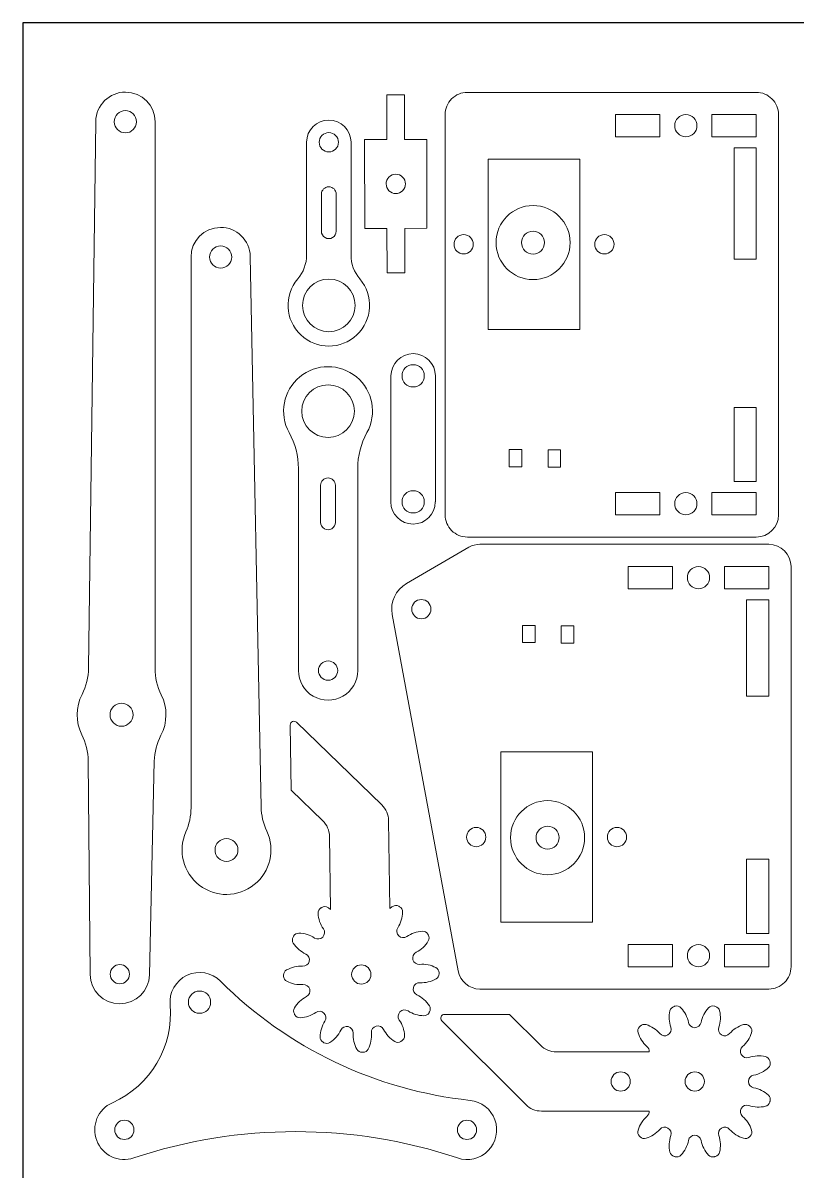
# Model space of a CAD drawing. Header units: centimetres. Extents: x -33.6 to 27.4, y -11.2 to 19.3.
# Drawn here: x -33.58 to -23.13, y 3.78 to 19.27 of the extents above; entities that cross this region are included whole.
import ezdxf

# ---------------------------------------------------------------- set-up
doc = ezdxf.new("R2010")
doc.units = ezdxf.units.CM
doc.header["$MEASUREMENT"] = 0
doc.layers.add('Default', color=7, linetype='Continuous')
doc.layers.add('Layer 1', color=7, linetype='Continuous')

msp = doc.modelspace()

# ---------------------------------------------------------------- linework, layer by layer
msp.add_lwpolyline([(-33.579, -11.212), (27.381, -11.212), (27.381, 19.268), (-33.579, 19.268)], close=True)
at = {"layer": 'Default', "color": 18, "lineweight": 0, "true_color": 0x000000}
for points in [[(-26.845, 13.282), (-26.845, 13.515), (-27.014, 13.515), (-27.014, 13.282), (-26.845, 13.282)], [(-26.321, 13.276), (-26.321, 13.509), (-26.491, 13.509), (-26.491, 13.276), (-26.321, 13.276)], [(-26.666, 10.908), (-26.666, 11.141), (-26.836, 11.141), (-26.836, 10.908), (-26.666, 10.908)], [(-26.142, 10.903), (-26.142, 11.136), (-26.312, 11.136), (-26.312, 10.903), (-26.142, 10.903)]]:
    msp.add_lwpolyline(points, close=True, dxfattribs=at)
for points, knots in [([(-31.796, 17.935), (-31.796, 18.155), (-31.973, 18.334), (-32.193, 18.335), (-32.193, 18.335), (-32.413, 18.337), (-32.593, 18.16), (-32.596, 17.94)], [0, 0, 0, 0, 0.333333, 0.333333, 0.333333, 0.333333, 1, 1, 1, 1]), ([(-27.88, 18.032), (-27.88, 18.112), (-27.848, 18.188), (-27.792, 18.244), (-27.792, 18.244), (-27.736, 18.301), (-27.66, 18.332), (-27.58, 18.332)], [0, 0, 0, 0, 0.333333, 0.333333, 0.333333, 0.333333, 1, 1, 1, 1]), ([(-23.68, 18.332), (-23.6, 18.332), (-23.524, 18.301), (-23.468, 18.244), (-23.468, 18.244), (-23.412, 18.188), (-23.38, 18.112), (-23.38, 18.032)], [0, 0, 0, 0, 0.333333, 0.333333, 0.333333, 0.333333, 1, 1, 1, 1]), ([(-32.196, 18.085), (-32.278, 18.085), (-32.346, 18.018), (-32.346, 17.935), (-32.346, 17.935), (-32.346, 17.852), (-32.278, 17.785), (-32.196, 17.785), (-32.196, 17.785), (-32.113, 17.785), (-32.046, 17.852), (-32.046, 17.935), (-32.046, 17.935), (-32.046, 18.018), (-32.113, 18.085), (-32.196, 18.085)], [0, 0, 0, 0, 0.2, 0.2, 0.2, 0.2, 0.4, 0.4, 0.4, 0.4, 0.6, 0.6, 0.6, 0.6, 1, 1, 1, 1]), ([(-24.63, 17.732), (-24.713, 17.732), (-24.78, 17.799), (-24.78, 17.882), (-24.78, 17.882), (-24.78, 17.965), (-24.713, 18.032), (-24.63, 18.032), (-24.63, 18.032), (-24.547, 18.032), (-24.48, 17.965), (-24.48, 17.882), (-24.48, 17.882), (-24.48, 17.799), (-24.547, 17.732), (-24.63, 17.732)], [0, 0, 0, 0, 0.2, 0.2, 0.2, 0.2, 0.4, 0.4, 0.4, 0.4, 0.6, 0.6, 0.6, 0.6, 1, 1, 1, 1]), ([(-26.693, 15.805), (-26.969, 15.805), (-27.193, 16.029), (-27.193, 16.305), (-27.193, 16.305), (-27.193, 16.581), (-26.969, 16.805), (-26.693, 16.805), (-26.693, 16.805), (-26.417, 16.805), (-26.193, 16.581), (-26.193, 16.305), (-26.193, 16.305), (-26.193, 16.029), (-26.417, 15.805), (-26.693, 15.805)], [0, 0, 0, 0, 0.2, 0.2, 0.2, 0.2, 0.4, 0.4, 0.4, 0.4, 0.6, 0.6, 0.6, 0.6, 1, 1, 1, 1]), ([(-30.51, 16.118), (-30.514, 16.338), (-30.695, 16.513), (-30.914, 16.51), (-30.914, 16.51), (-31.133, 16.508), (-31.31, 16.33), (-31.31, 16.11)], [0, 0, 0, 0, 0.333333, 0.333333, 0.333333, 0.333333, 1, 1, 1, 1]), ([(-26.693, 16.15), (-26.779, 16.15), (-26.848, 16.219), (-26.848, 16.305), (-26.848, 16.305), (-26.848, 16.391), (-26.779, 16.46), (-26.693, 16.46), (-26.693, 16.46), (-26.608, 16.46), (-26.538, 16.391), (-26.538, 16.305), (-26.538, 16.305), (-26.538, 16.219), (-26.608, 16.15), (-26.693, 16.15)], [0, 0, 0, 0, 0.2, 0.2, 0.2, 0.2, 0.4, 0.4, 0.4, 0.4, 0.6, 0.6, 0.6, 0.6, 1, 1, 1, 1]), ([(-27.63, 16.152), (-27.702, 16.152), (-27.76, 16.21), (-27.76, 16.282), (-27.76, 16.282), (-27.76, 16.354), (-27.702, 16.412), (-27.63, 16.412), (-27.63, 16.412), (-27.558, 16.412), (-27.5, 16.354), (-27.5, 16.282), (-27.5, 16.282), (-27.5, 16.21), (-27.558, 16.152), (-27.63, 16.152)], [0, 0, 0, 0, 0.2, 0.2, 0.2, 0.2, 0.4, 0.4, 0.4, 0.4, 0.6, 0.6, 0.6, 0.6, 1, 1, 1, 1]), ([(-25.73, 16.152), (-25.802, 16.152), (-25.86, 16.21), (-25.86, 16.282), (-25.86, 16.282), (-25.86, 16.354), (-25.802, 16.412), (-25.73, 16.412), (-25.73, 16.412), (-25.658, 16.412), (-25.6, 16.354), (-25.6, 16.282), (-25.6, 16.282), (-25.6, 16.21), (-25.658, 16.152), (-25.73, 16.152)], [0, 0, 0, 0, 0.2, 0.2, 0.2, 0.2, 0.4, 0.4, 0.4, 0.4, 0.6, 0.6, 0.6, 0.6, 1, 1, 1, 1]), ([(-30.91, 16.26), (-30.993, 16.26), (-31.06, 16.193), (-31.06, 16.11), (-31.06, 16.11), (-31.06, 16.028), (-30.993, 15.96), (-30.91, 15.96), (-30.91, 15.96), (-30.827, 15.96), (-30.76, 16.028), (-30.76, 16.11), (-30.76, 16.11), (-30.76, 16.193), (-30.827, 16.26), (-30.91, 16.26)], [0, 0, 0, 0, 0.2, 0.2, 0.2, 0.2, 0.4, 0.4, 0.4, 0.4, 0.6, 0.6, 0.6, 0.6, 1, 1, 1, 1]), ([(-28.011, 14.507), (-28.011, 14.672), (-28.145, 14.807), (-28.311, 14.807), (-28.311, 14.807), (-28.477, 14.807), (-28.611, 14.672), (-28.611, 14.507)], [0, 0, 0, 0, 0.333333, 0.333333, 0.333333, 0.333333, 1, 1, 1, 1]), ([(-28.935, 13.741), (-28.796, 13.993), (-28.855, 14.309), (-29.077, 14.493), (-29.077, 14.493), (-29.299, 14.677), (-29.621, 14.677), (-29.843, 14.493), (-29.843, 14.493), (-30.065, 14.309), (-30.125, 13.993), (-29.985, 13.741)], [0, 0, 0, 0, 0.25, 0.25, 0.25, 0.25, 0.5, 0.5, 0.5, 0.5, 1, 1, 1, 1]), ([(-28.311, 14.657), (-28.394, 14.657), (-28.461, 14.59), (-28.461, 14.507), (-28.461, 14.507), (-28.461, 14.424), (-28.394, 14.357), (-28.311, 14.357), (-28.311, 14.357), (-28.228, 14.357), (-28.161, 14.424), (-28.161, 14.507), (-28.161, 14.507), (-28.161, 14.59), (-28.228, 14.657), (-28.311, 14.657)], [0, 0, 0, 0, 0.2, 0.2, 0.2, 0.2, 0.4, 0.4, 0.4, 0.4, 0.6, 0.6, 0.6, 0.6, 1, 1, 1, 1]), ([(-29.46, 14.386), (-29.656, 14.386), (-29.815, 14.227), (-29.815, 14.031), (-29.815, 14.031), (-29.815, 13.835), (-29.656, 13.676), (-29.46, 13.676), (-29.46, 13.676), (-29.264, 13.676), (-29.105, 13.835), (-29.105, 14.031), (-29.105, 14.031), (-29.105, 14.227), (-29.264, 14.386), (-29.46, 14.386)], [0, 0, 0, 0, 0.2, 0.2, 0.2, 0.2, 0.4, 0.4, 0.4, 0.4, 0.6, 0.6, 0.6, 0.6, 1, 1, 1, 1]), ([(-29.36, 13.031), (-29.36, 13.087), (-29.405, 13.131), (-29.46, 13.131), (-29.46, 13.131), (-29.515, 13.131), (-29.56, 13.087), (-29.56, 13.031)], [0, 0, 0, 0, 0.333333, 0.333333, 0.333333, 0.333333, 1, 1, 1, 1]), ([(-28.311, 12.957), (-28.394, 12.957), (-28.461, 12.89), (-28.461, 12.807), (-28.461, 12.807), (-28.461, 12.724), (-28.394, 12.657), (-28.311, 12.657), (-28.311, 12.657), (-28.228, 12.657), (-28.161, 12.724), (-28.161, 12.807), (-28.161, 12.807), (-28.161, 12.89), (-28.228, 12.957), (-28.311, 12.957)], [0, 0, 0, 0, 0.2, 0.2, 0.2, 0.2, 0.4, 0.4, 0.4, 0.4, 0.6, 0.6, 0.6, 0.6, 1, 1, 1, 1]), ([(-24.63, 12.632), (-24.713, 12.632), (-24.78, 12.699), (-24.78, 12.782), (-24.78, 12.782), (-24.78, 12.865), (-24.713, 12.932), (-24.63, 12.932), (-24.63, 12.932), (-24.547, 12.932), (-24.48, 12.865), (-24.48, 12.782), (-24.48, 12.782), (-24.48, 12.699), (-24.547, 12.632), (-24.63, 12.632)], [0, 0, 0, 0, 0.2, 0.2, 0.2, 0.2, 0.4, 0.4, 0.4, 0.4, 0.6, 0.6, 0.6, 0.6, 1, 1, 1, 1]), ([(-28.013, 12.807), (-28.013, 12.641), (-28.147, 12.507), (-28.313, 12.507), (-28.313, 12.507), (-28.478, 12.507), (-28.613, 12.641), (-28.613, 12.807)], [0, 0, 0, 0, 0.333333, 0.333333, 0.333333, 0.333333, 1, 1, 1, 1]), ([(-27.58, 12.332), (-27.66, 12.332), (-27.736, 12.364), (-27.792, 12.42), (-27.792, 12.42), (-27.848, 12.476), (-27.88, 12.553), (-27.88, 12.632)], [0, 0, 0, 0, 0.333333, 0.333333, 0.333333, 0.333333, 1, 1, 1, 1]), ([(-29.56, 12.531), (-29.56, 12.496), (-29.541, 12.463), (-29.51, 12.445), (-29.51, 12.445), (-29.479, 12.427), (-29.441, 12.427), (-29.41, 12.445), (-29.41, 12.445), (-29.379, 12.463), (-29.36, 12.496), (-29.36, 12.531)], [0, 0, 0, 0, 0.25, 0.25, 0.25, 0.25, 0.5, 0.5, 0.5, 0.5, 1, 1, 1, 1]), ([(-24.46, 11.935), (-24.543, 11.935), (-24.61, 11.868), (-24.61, 11.785), (-24.61, 11.785), (-24.61, 11.702), (-24.543, 11.635), (-24.46, 11.635), (-24.46, 11.635), (-24.377, 11.635), (-24.31, 11.702), (-24.31, 11.785), (-24.31, 11.785), (-24.31, 11.868), (-24.377, 11.935), (-24.46, 11.935)], [0, 0, 0, 0, 0.2, 0.2, 0.2, 0.2, 0.4, 0.4, 0.4, 0.4, 0.6, 0.6, 0.6, 0.6, 1, 1, 1, 1]), ([(-28.201, 11.49), (-28.272, 11.49), (-28.331, 11.432), (-28.331, 11.36), (-28.331, 11.36), (-28.331, 11.289), (-28.272, 11.23), (-28.201, 11.23), (-28.201, 11.23), (-28.129, 11.23), (-28.071, 11.289), (-28.071, 11.36), (-28.071, 11.36), (-28.071, 11.432), (-28.129, 11.49), (-28.201, 11.49)], [0, 0, 0, 0, 0.2, 0.2, 0.2, 0.2, 0.4, 0.4, 0.4, 0.4, 0.6, 0.6, 0.6, 0.6, 1, 1, 1, 1]), ([(-29.46, 10.661), (-29.532, 10.661), (-29.59, 10.603), (-29.59, 10.531), (-29.59, 10.531), (-29.59, 10.46), (-29.532, 10.401), (-29.46, 10.401), (-29.46, 10.401), (-29.388, 10.401), (-29.33, 10.46), (-29.33, 10.531), (-29.33, 10.531), (-29.33, 10.603), (-29.388, 10.661), (-29.46, 10.661)], [0, 0, 0, 0, 0.2, 0.2, 0.2, 0.2, 0.4, 0.4, 0.4, 0.4, 0.6, 0.6, 0.6, 0.6, 1, 1, 1, 1]), ([(-29.86, 10.531), (-29.86, 10.388), (-29.784, 10.256), (-29.66, 10.185), (-29.66, 10.185), (-29.536, 10.114), (-29.384, 10.114), (-29.26, 10.185), (-29.26, 10.185), (-29.136, 10.256), (-29.06, 10.388), (-29.06, 10.531)], [0, 0, 0, 0, 0.25, 0.25, 0.25, 0.25, 0.5, 0.5, 0.5, 0.5, 1, 1, 1, 1]), ([(-32.248, 10.09), (-32.334, 10.09), (-32.403, 10.021), (-32.403, 9.935), (-32.403, 9.935), (-32.403, 9.85), (-32.334, 9.78), (-32.248, 9.78), (-32.248, 9.78), (-32.163, 9.78), (-32.093, 9.85), (-32.093, 9.935), (-32.093, 9.935), (-32.093, 10.021), (-32.163, 10.09), (-32.248, 10.09)], [0, 0, 0, 0, 0.2, 0.2, 0.2, 0.2, 0.4, 0.4, 0.4, 0.4, 0.6, 0.6, 0.6, 0.6, 1, 1, 1, 1]), ([(-29.97, 9.796), (-29.97, 9.816), (-29.958, 9.835), (-29.939, 9.843), (-29.939, 9.843), (-29.921, 9.851), (-29.899, 9.847), (-29.885, 9.833)], [0, 0, 0, 0, 0.333333, 0.333333, 0.333333, 0.333333, 1, 1, 1, 1]), ([(-26.497, 8.777), (-26.773, 8.777), (-26.997, 8.553), (-26.997, 8.277), (-26.997, 8.277), (-26.997, 8.001), (-26.773, 7.777), (-26.497, 7.777), (-26.497, 7.777), (-26.221, 7.777), (-25.997, 8.001), (-25.997, 8.277), (-25.997, 8.277), (-25.997, 8.553), (-26.221, 8.777), (-26.497, 8.777)], [0, 0, 0, 0, 0.2, 0.2, 0.2, 0.2, 0.4, 0.4, 0.4, 0.4, 0.6, 0.6, 0.6, 0.6, 1, 1, 1, 1]), ([(-31.379, 8.355), (-31.492, 8.102), (-31.417, 7.805), (-31.198, 7.636), (-31.198, 7.636), (-30.979, 7.466), (-30.672, 7.47), (-30.456, 7.643), (-30.456, 7.643), (-30.24, 7.816), (-30.171, 8.115), (-30.288, 8.366)], [0, 0, 0, 0, 0.25, 0.25, 0.25, 0.25, 0.5, 0.5, 0.5, 0.5, 1, 1, 1, 1]), ([(-27.46, 8.415), (-27.532, 8.415), (-27.59, 8.357), (-27.59, 8.285), (-27.59, 8.285), (-27.59, 8.213), (-27.532, 8.155), (-27.46, 8.155), (-27.46, 8.155), (-27.388, 8.155), (-27.33, 8.213), (-27.33, 8.285), (-27.33, 8.285), (-27.33, 8.357), (-27.388, 8.415), (-27.46, 8.415)], [0, 0, 0, 0, 0.2, 0.2, 0.2, 0.2, 0.4, 0.4, 0.4, 0.4, 0.6, 0.6, 0.6, 0.6, 1, 1, 1, 1]), ([(-27.46, 8.415), (-27.532, 8.415), (-27.59, 8.357), (-27.59, 8.285), (-27.59, 8.285), (-27.59, 8.213), (-27.532, 8.155), (-27.46, 8.155), (-27.46, 8.155), (-27.388, 8.155), (-27.33, 8.213), (-27.33, 8.285), (-27.33, 8.285), (-27.33, 8.357), (-27.388, 8.415), (-27.46, 8.415)], [0, 0, 0, 0, 0.2, 0.2, 0.2, 0.2, 0.4, 0.4, 0.4, 0.4, 0.6, 0.6, 0.6, 0.6, 1, 1, 1, 1]), ([(-26.497, 8.432), (-26.582, 8.432), (-26.652, 8.362), (-26.652, 8.277), (-26.652, 8.277), (-26.652, 8.191), (-26.582, 8.122), (-26.497, 8.122), (-26.497, 8.122), (-26.411, 8.122), (-26.342, 8.191), (-26.342, 8.277), (-26.342, 8.277), (-26.342, 8.362), (-26.411, 8.432), (-26.497, 8.432)], [0, 0, 0, 0, 0.2, 0.2, 0.2, 0.2, 0.4, 0.4, 0.4, 0.4, 0.6, 0.6, 0.6, 0.6, 1, 1, 1, 1]), ([(-25.56, 8.415), (-25.632, 8.415), (-25.69, 8.357), (-25.69, 8.285), (-25.69, 8.285), (-25.69, 8.213), (-25.632, 8.155), (-25.56, 8.155), (-25.56, 8.155), (-25.488, 8.155), (-25.43, 8.213), (-25.43, 8.285), (-25.43, 8.285), (-25.43, 8.357), (-25.488, 8.415), (-25.56, 8.415)], [0, 0, 0, 0, 0.2, 0.2, 0.2, 0.2, 0.4, 0.4, 0.4, 0.4, 0.6, 0.6, 0.6, 0.6, 1, 1, 1, 1]), ([(-25.56, 8.415), (-25.632, 8.415), (-25.69, 8.357), (-25.69, 8.285), (-25.69, 8.285), (-25.69, 8.213), (-25.632, 8.155), (-25.56, 8.155), (-25.56, 8.155), (-25.488, 8.155), (-25.43, 8.213), (-25.43, 8.285), (-25.43, 8.285), (-25.43, 8.357), (-25.488, 8.415), (-25.56, 8.415)], [0, 0, 0, 0, 0.2, 0.2, 0.2, 0.2, 0.4, 0.4, 0.4, 0.4, 0.6, 0.6, 0.6, 0.6, 1, 1, 1, 1]), ([(-30.831, 8.266), (-30.917, 8.266), (-30.986, 8.196), (-30.986, 8.111), (-30.986, 8.111), (-30.986, 8.025), (-30.917, 7.956), (-30.831, 7.956), (-30.831, 7.956), (-30.746, 7.956), (-30.677, 8.025), (-30.677, 8.111), (-30.677, 8.111), (-30.677, 8.196), (-30.746, 8.266), (-30.831, 8.266)], [0, 0, 0, 0, 0.2, 0.2, 0.2, 0.2, 0.4, 0.4, 0.4, 0.4, 0.6, 0.6, 0.6, 0.6, 1, 1, 1, 1]), ([(-29.523, 7.046), (-29.499, 7.012), (-29.503, 6.966), (-29.532, 6.936), (-29.532, 6.936), (-29.561, 6.906), (-29.606, 6.901), (-29.641, 6.923)], [0, 0, 0, 0, 0.333333, 0.333333, 0.333333, 0.333333, 1, 1, 1, 1]), ([(-28.397, 6.943), (-28.431, 6.92), (-28.477, 6.923), (-28.507, 6.952), (-28.507, 6.952), (-28.536, 6.981), (-28.542, 7.027), (-28.519, 7.061)], [0, 0, 0, 0, 0.333333, 0.333333, 0.333333, 0.333333, 1, 1, 1, 1]), ([(-24.46, 6.835), (-24.543, 6.835), (-24.61, 6.768), (-24.61, 6.685), (-24.61, 6.685), (-24.61, 6.602), (-24.543, 6.535), (-24.46, 6.535), (-24.46, 6.535), (-24.377, 6.535), (-24.31, 6.602), (-24.31, 6.685), (-24.31, 6.685), (-24.31, 6.768), (-24.377, 6.835), (-24.46, 6.835)], [0, 0, 0, 0, 0.2, 0.2, 0.2, 0.2, 0.4, 0.4, 0.4, 0.4, 0.6, 0.6, 0.6, 0.6, 1, 1, 1, 1]), ([(-29.761, 6.707), (-29.724, 6.69), (-29.704, 6.648), (-29.714, 6.608), (-29.714, 6.608), (-29.724, 6.568), (-29.761, 6.54), (-29.803, 6.542)], [0, 0, 0, 0, 0.333333, 0.333333, 0.333333, 0.333333, 1, 1, 1, 1]), ([(-28.223, 6.567), (-28.265, 6.564), (-28.303, 6.59), (-28.314, 6.63), (-28.314, 6.63), (-28.325, 6.67), (-28.307, 6.712), (-28.27, 6.731)], [0, 0, 0, 0, 0.333333, 0.333333, 0.333333, 0.333333, 1, 1, 1, 1]), ([(-32.271, 6.565), (-32.343, 6.565), (-32.401, 6.507), (-32.401, 6.435), (-32.401, 6.435), (-32.401, 6.364), (-32.343, 6.305), (-32.271, 6.305), (-32.271, 6.305), (-32.199, 6.305), (-32.141, 6.364), (-32.141, 6.435), (-32.141, 6.435), (-32.141, 6.507), (-32.199, 6.565), (-32.271, 6.565)], [0, 0, 0, 0, 0.2, 0.2, 0.2, 0.2, 0.4, 0.4, 0.4, 0.4, 0.6, 0.6, 0.6, 0.6, 1, 1, 1, 1]), ([(-29.037, 6.559), (-28.966, 6.573), (-28.898, 6.527), (-28.884, 6.457), (-28.884, 6.457), (-28.869, 6.387), (-28.915, 6.318), (-28.985, 6.304), (-28.985, 6.304), (-29.056, 6.29), (-29.124, 6.335), (-29.139, 6.406), (-29.139, 6.406), (-29.153, 6.476), (-29.107, 6.545), (-29.037, 6.559)], [0, 0, 0, 0, 0.2, 0.2, 0.2, 0.2, 0.4, 0.4, 0.4, 0.4, 0.6, 0.6, 0.6, 0.6, 1, 1, 1, 1]), ([(-23.51, 6.235), (-23.43, 6.235), (-23.354, 6.267), (-23.298, 6.323), (-23.298, 6.323), (-23.242, 6.379), (-23.21, 6.456), (-23.21, 6.535)], [0, 0, 0, 0, 0.333333, 0.333333, 0.333333, 0.333333, 1, 1, 1, 1]), ([(-32.671, 6.432), (-32.669, 6.213), (-32.492, 6.037), (-32.274, 6.035), (-32.274, 6.035), (-32.055, 6.034), (-31.876, 6.208), (-31.871, 6.426)], [0, 0, 0, 0, 0.333333, 0.333333, 0.333333, 0.333333, 1, 1, 1, 1]), ([(-30.912, 6.341), (-31.031, 6.46), (-31.212, 6.492), (-31.364, 6.42), (-31.364, 6.42), (-31.517, 6.349), (-31.608, 6.19), (-31.593, 6.022)], [0, 0, 0, 0, 0.333333, 0.333333, 0.333333, 0.333333, 1, 1, 1, 1]), ([(-31.195, 6.208), (-31.277, 6.208), (-31.345, 6.141), (-31.345, 6.058), (-31.345, 6.058), (-31.345, 5.975), (-31.277, 5.908), (-31.195, 5.908), (-31.195, 5.908), (-31.112, 5.908), (-31.045, 5.975), (-31.045, 6.058), (-31.045, 6.058), (-31.045, 6.141), (-31.112, 6.208), (-31.195, 6.208)], [0, 0, 0, 0, 0.2, 0.2, 0.2, 0.2, 0.4, 0.4, 0.4, 0.4, 0.6, 0.6, 0.6, 0.6, 1, 1, 1, 1]), ([(-29.799, 6.295), (-29.758, 6.299), (-29.72, 6.272), (-29.708, 6.233), (-29.708, 6.233), (-29.697, 6.193), (-29.715, 6.151), (-29.752, 6.132)], [0, 0, 0, 0, 0.333333, 0.333333, 0.333333, 0.333333, 1, 1, 1, 1]), ([(-28.261, 6.155), (-28.298, 6.173), (-28.318, 6.215), (-28.308, 6.255), (-28.308, 6.255), (-28.298, 6.295), (-28.261, 6.322), (-28.219, 6.32)], [0, 0, 0, 0, 0.333333, 0.333333, 0.333333, 0.333333, 1, 1, 1, 1]), ([(-29.625, 5.92), (-29.591, 5.943), (-29.545, 5.939), (-29.516, 5.911), (-29.516, 5.911), (-29.486, 5.882), (-29.481, 5.836), (-29.503, 5.801)], [0, 0, 0, 0, 0.333333, 0.333333, 0.333333, 0.333333, 1, 1, 1, 1]), ([(-28.499, 5.817), (-28.523, 5.851), (-28.519, 5.897), (-28.49, 5.927), (-28.49, 5.927), (-28.462, 5.957), (-28.416, 5.962), (-28.381, 5.939)], [0, 0, 0, 0, 0.333333, 0.333333, 0.333333, 0.333333, 1, 1, 1, 1]), ([(-27.889, 5.893), (-27.909, 5.893), (-27.927, 5.881), (-27.935, 5.862), (-27.935, 5.862), (-27.943, 5.843), (-27.939, 5.822), (-27.924, 5.807)], [0, 0, 0, 0, 0.333333, 0.333333, 0.333333, 0.333333, 1, 1, 1, 1]), ([(-29.287, 5.681), (-29.269, 5.719), (-29.228, 5.738), (-29.188, 5.728), (-29.188, 5.728), (-29.147, 5.718), (-29.12, 5.681), (-29.122, 5.64)], [0, 0, 0, 0, 0.333333, 0.333333, 0.333333, 0.333333, 1, 1, 1, 1]), ([(-28.875, 5.644), (-28.878, 5.685), (-28.852, 5.723), (-28.812, 5.734), (-28.812, 5.734), (-28.773, 5.745), (-28.73, 5.727), (-28.711, 5.69)], [0, 0, 0, 0, 0.333333, 0.333333, 0.333333, 0.333333, 1, 1, 1, 1]), ([(-24.595, 5.783), (-24.587, 5.742), (-24.551, 5.713), (-24.51, 5.713), (-24.51, 5.713), (-24.468, 5.713), (-24.433, 5.742), (-24.425, 5.783)], [0, 0, 0, 0, 0.333333, 0.333333, 0.333333, 0.333333, 1, 1, 1, 1]), ([(-24.981, 5.634), (-24.953, 5.603), (-24.908, 5.595), (-24.872, 5.616), (-24.872, 5.616), (-24.836, 5.636), (-24.82, 5.68), (-24.833, 5.719)], [0, 0, 0, 0, 0.333333, 0.333333, 0.333333, 0.333333, 1, 1, 1, 1]), ([(-24.186, 5.719), (-24.199, 5.68), (-24.183, 5.636), (-24.147, 5.616), (-24.147, 5.616), (-24.111, 5.595), (-24.066, 5.603), (-24.039, 5.634)], [0, 0, 0, 0, 0.333333, 0.333333, 0.333333, 0.333333, 1, 1, 1, 1]), ([(-23.864, 5.459), (-23.895, 5.432), (-23.902, 5.386), (-23.882, 5.35), (-23.882, 5.35), (-23.861, 5.314), (-23.818, 5.298), (-23.779, 5.312)], [0, 0, 0, 0, 0.333333, 0.333333, 0.333333, 0.333333, 1, 1, 1, 1]), ([(-25.51, 5.118), (-25.581, 5.118), (-25.64, 5.06), (-25.64, 4.988), (-25.64, 4.988), (-25.64, 4.916), (-25.581, 4.858), (-25.51, 4.858), (-25.51, 4.858), (-25.438, 4.858), (-25.38, 4.916), (-25.38, 4.988), (-25.38, 4.988), (-25.38, 5.06), (-25.438, 5.118), (-25.51, 5.118)], [0, 0, 0, 0, 0.2, 0.2, 0.2, 0.2, 0.4, 0.4, 0.4, 0.4, 0.6, 0.6, 0.6, 0.6, 1, 1, 1, 1]), ([(-24.51, 5.118), (-24.581, 5.118), (-24.64, 5.06), (-24.64, 4.988), (-24.64, 4.988), (-24.64, 4.916), (-24.581, 4.858), (-24.51, 4.858), (-24.51, 4.858), (-24.438, 4.858), (-24.38, 4.916), (-24.38, 4.988), (-24.38, 4.988), (-24.38, 5.06), (-24.438, 5.118), (-24.51, 5.118)], [0, 0, 0, 0, 0.2, 0.2, 0.2, 0.2, 0.4, 0.4, 0.4, 0.4, 0.6, 0.6, 0.6, 0.6, 1, 1, 1, 1]), ([(-23.715, 5.073), (-23.755, 5.065), (-23.785, 5.029), (-23.785, 4.988), (-23.785, 4.988), (-23.785, 4.946), (-23.755, 4.911), (-23.715, 4.903)], [0, 0, 0, 0, 0.333333, 0.333333, 0.333333, 0.333333, 1, 1, 1, 1]), ([(-32.372, 4.701), (-32.567, 4.615), (-32.66, 4.39), (-32.583, 4.191), (-32.583, 4.191), (-32.506, 3.991), (-32.286, 3.888), (-32.083, 3.956)], [0, 0, 0, 0, 0.333333, 0.333333, 0.333333, 0.333333, 1, 1, 1, 1]), ([(-27.712, 3.956), (-27.566, 3.907), (-27.406, 3.946), (-27.299, 4.055), (-27.299, 4.055), (-27.191, 4.165), (-27.156, 4.326), (-27.208, 4.47), (-27.208, 4.47), (-27.26, 4.615), (-27.39, 4.717), (-27.542, 4.733)], [0, 0, 0, 0, 0.25, 0.25, 0.25, 0.25, 0.5, 0.5, 0.5, 0.5, 1, 1, 1, 1]), ([(-23.779, 4.664), (-23.818, 4.677), (-23.861, 4.661), (-23.882, 4.625), (-23.882, 4.625), (-23.902, 4.589), (-23.895, 4.544), (-23.864, 4.517)], [0, 0, 0, 0, 0.333333, 0.333333, 0.333333, 0.333333, 1, 1, 1, 1]), ([(-32.21, 4.465), (-32.282, 4.465), (-32.34, 4.407), (-32.34, 4.335), (-32.34, 4.335), (-32.34, 4.263), (-32.282, 4.205), (-32.21, 4.205), (-32.21, 4.205), (-32.138, 4.205), (-32.08, 4.263), (-32.08, 4.335), (-32.08, 4.335), (-32.08, 4.407), (-32.138, 4.465), (-32.21, 4.465)], [0, 0, 0, 0, 0.2, 0.2, 0.2, 0.2, 0.4, 0.4, 0.4, 0.4, 0.6, 0.6, 0.6, 0.6, 1, 1, 1, 1]), ([(-27.585, 4.465), (-27.656, 4.465), (-27.715, 4.407), (-27.715, 4.335), (-27.715, 4.335), (-27.715, 4.263), (-27.656, 4.205), (-27.585, 4.205), (-27.585, 4.205), (-27.513, 4.205), (-27.455, 4.263), (-27.455, 4.335), (-27.455, 4.335), (-27.455, 4.407), (-27.513, 4.465), (-27.585, 4.465)], [0, 0, 0, 0, 0.2, 0.2, 0.2, 0.2, 0.4, 0.4, 0.4, 0.4, 0.6, 0.6, 0.6, 0.6, 1, 1, 1, 1]), ([(-24.833, 4.257), (-24.82, 4.296), (-24.836, 4.339), (-24.872, 4.36), (-24.872, 4.36), (-24.908, 4.381), (-24.953, 4.373), (-24.981, 4.342)], [0, 0, 0, 0, 0.333333, 0.333333, 0.333333, 0.333333, 1, 1, 1, 1]), ([(-24.039, 4.342), (-24.066, 4.373), (-24.111, 4.381), (-24.147, 4.36), (-24.147, 4.36), (-24.183, 4.339), (-24.199, 4.296), (-24.186, 4.257)], [0, 0, 0, 0, 0.333333, 0.333333, 0.333333, 0.333333, 1, 1, 1, 1]), ([(-24.425, 4.193), (-24.433, 4.233), (-24.468, 4.263), (-24.51, 4.263), (-24.51, 4.263), (-24.551, 4.263), (-24.587, 4.233), (-24.595, 4.193)], [0, 0, 0, 0, 0.333333, 0.333333, 0.333333, 0.333333, 1, 1, 1, 1])]:
    msp.add_open_spline(points, degree=3, knots=knots, dxfattribs=at)
for points in [[(-27.58, 18.332), (-27.58, 18.332), (-23.68, 18.332), (-23.68, 18.332)], [(-27.88, 12.632), (-27.88, 12.632), (-27.88, 18.032), (-27.88, 18.032)], [(-24.98, 18.032), (-24.98, 18.032), (-25.58, 18.032), (-25.58, 18.032)], [(-25.58, 18.032), (-25.58, 18.032), (-25.58, 17.732), (-25.58, 17.732)], [(-24.98, 17.732), (-24.98, 17.732), (-24.98, 18.032), (-24.98, 18.032)], [(-23.68, 18.032), (-23.68, 18.032), (-24.28, 18.032), (-24.28, 18.032)], [(-24.28, 18.032), (-24.28, 18.032), (-24.28, 17.732), (-24.28, 17.732)], [(-23.68, 17.732), (-23.68, 17.732), (-23.68, 18.032), (-23.68, 18.032)], [(-23.38, 18.032), (-23.38, 18.032), (-23.38, 12.632), (-23.38, 12.632)], [(-32.693, 10.566), (-32.693, 10.566), (-32.596, 17.94), (-32.596, 17.94)], [(-31.796, 17.935), (-31.796, 17.935), (-31.796, 10.561), (-31.796, 10.561)], [(-25.58, 17.732), (-25.58, 17.732), (-24.98, 17.732), (-24.98, 17.732)], [(-24.28, 17.732), (-24.28, 17.732), (-23.68, 17.732), (-23.68, 17.732)], [(-23.68, 17.582), (-23.68, 17.582), (-23.98, 17.582), (-23.98, 17.582)], [(-23.98, 17.582), (-23.98, 17.582), (-23.98, 16.082), (-23.98, 16.082)], [(-23.68, 16.082), (-23.68, 16.082), (-23.68, 17.582), (-23.68, 17.582)], [(-26.06, 17.432), (-26.06, 17.432), (-27.3, 17.432), (-27.3, 17.432)], [(-27.3, 17.432), (-27.3, 17.432), (-27.3, 15.132), (-27.3, 15.132)], [(-26.06, 15.132), (-26.06, 15.132), (-26.06, 17.432), (-26.06, 17.432)], [(-31.31, 16.11), (-31.31, 16.11), (-31.31, 8.681), (-31.31, 8.681)], [(-30.364, 8.69), (-30.364, 8.69), (-30.51, 16.118), (-30.51, 16.118)], [(-23.98, 16.082), (-23.98, 16.082), (-23.68, 16.082), (-23.68, 16.082)], [(-27.3, 15.132), (-27.3, 15.132), (-26.06, 15.132), (-26.06, 15.132)], [(-28.611, 12.807), (-28.611, 12.807), (-28.611, 14.507), (-28.611, 14.507)], [(-28.011, 14.507), (-28.011, 14.507), (-28.011, 12.807), (-28.011, 12.807)], [(-23.98, 14.082), (-23.98, 14.082), (-23.98, 13.082), (-23.98, 13.082)], [(-23.68, 14.082), (-23.68, 14.082), (-23.98, 14.082), (-23.98, 14.082)], [(-23.68, 13.082), (-23.68, 13.082), (-23.68, 14.082), (-23.68, 14.082)], [(-29.86, 13.257), (-29.86, 13.426), (-29.903, 13.593), (-29.985, 13.741)], [(-28.935, 13.741), (-29.017, 13.593), (-29.06, 13.426), (-29.06, 13.257)], [(-29.86, 13.257), (-29.86, 13.257), (-29.86, 10.531), (-29.86, 10.531)], [(-29.06, 10.531), (-29.06, 10.531), (-29.06, 13.257), (-29.06, 13.257)], [(-29.56, 13.031), (-29.56, 13.031), (-29.56, 12.531), (-29.56, 12.531)], [(-29.36, 12.531), (-29.36, 12.531), (-29.36, 13.031), (-29.36, 13.031)], [(-23.98, 13.082), (-23.98, 13.082), (-23.68, 13.082), (-23.68, 13.082)], [(-25.58, 12.932), (-25.58, 12.932), (-25.58, 12.632), (-25.58, 12.632)], [(-24.98, 12.932), (-24.98, 12.932), (-25.58, 12.932), (-25.58, 12.932)], [(-24.98, 12.632), (-24.98, 12.632), (-24.98, 12.932), (-24.98, 12.932)], [(-24.28, 12.932), (-24.28, 12.932), (-24.28, 12.632), (-24.28, 12.632)], [(-23.68, 12.932), (-23.68, 12.932), (-24.28, 12.932), (-24.28, 12.932)], [(-23.68, 12.632), (-23.68, 12.632), (-23.68, 12.932), (-23.68, 12.932)], [(-25.58, 12.632), (-25.58, 12.632), (-24.98, 12.632), (-24.98, 12.632)], [(-24.28, 12.632), (-24.28, 12.632), (-23.68, 12.632), (-23.68, 12.632)], [(-23.38, 12.632), (-23.38, 12.466), (-23.514, 12.332), (-23.68, 12.332)], [(-23.68, 12.332), (-23.68, 12.332), (-27.58, 12.332), (-27.58, 12.332)], [(-27.561, 12.195), (-27.561, 12.195), (-28.401, 11.706), (-28.401, 11.706)], [(-27.41, 12.235), (-27.463, 12.235), (-27.515, 12.221), (-27.561, 12.195)], [(-23.51, 12.235), (-23.51, 12.235), (-27.41, 12.235), (-27.41, 12.235)], [(-23.21, 11.935), (-23.21, 12.101), (-23.344, 12.235), (-23.51, 12.235)], [(-25.41, 11.635), (-25.41, 11.635), (-25.41, 11.935), (-25.41, 11.935)], [(-25.41, 11.935), (-25.41, 11.935), (-24.81, 11.935), (-24.81, 11.935)], [(-24.81, 11.935), (-24.81, 11.935), (-24.81, 11.635), (-24.81, 11.635)], [(-24.11, 11.635), (-24.11, 11.635), (-24.11, 11.935), (-24.11, 11.935)], [(-24.11, 11.935), (-24.11, 11.935), (-23.51, 11.935), (-23.51, 11.935)], [(-23.51, 11.935), (-23.51, 11.935), (-23.51, 11.635), (-23.51, 11.635)], [(-23.21, 6.535), (-23.21, 6.535), (-23.21, 11.935), (-23.21, 11.935)], [(-28.401, 11.706), (-28.548, 11.621), (-28.625, 11.454), (-28.594, 11.288)], [(-24.81, 11.635), (-24.81, 11.635), (-25.41, 11.635), (-25.41, 11.635)], [(-23.51, 11.635), (-23.51, 11.635), (-24.11, 11.635), (-24.11, 11.635)], [(-23.81, 10.185), (-23.81, 10.185), (-23.81, 11.485), (-23.81, 11.485)], [(-23.81, 11.485), (-23.81, 11.485), (-23.51, 11.485), (-23.51, 11.485)], [(-23.51, 11.485), (-23.51, 11.485), (-23.51, 10.185), (-23.51, 10.185)], [(-28.594, 11.288), (-28.594, 11.288), (-27.705, 6.481), (-27.705, 6.481)], [(-32.781, 10.21), (-32.725, 10.321), (-32.694, 10.442), (-32.693, 10.566)], [(-31.796, 10.561), (-31.796, 10.437), (-31.767, 10.314), (-31.711, 10.203)], [(-32.781, 10.21), (-32.87, 10.04), (-32.87, 9.837), (-32.784, 9.665)], [(-31.716, 9.658), (-31.627, 9.829), (-31.626, 10.031), (-31.711, 10.203)], [(-23.51, 10.185), (-23.51, 10.185), (-23.81, 10.185), (-23.81, 10.185)], [(-29.956, 8.917), (-29.956, 8.917), (-29.97, 9.796), (-29.97, 9.796)], [(-29.885, 9.833), (-29.885, 9.833), (-28.735, 8.719), (-28.735, 8.719)], [(-32.699, 9.313), (-32.7, 9.436), (-32.729, 9.556), (-32.784, 9.665)], [(-31.716, 9.658), (-31.772, 9.55), (-31.803, 9.43), (-31.806, 9.307)], [(-32.671, 6.432), (-32.671, 6.432), (-32.699, 9.313), (-32.699, 9.313)], [(-31.806, 9.307), (-31.806, 9.307), (-31.871, 6.426), (-31.871, 6.426)], [(-27.13, 9.435), (-27.13, 9.435), (-25.89, 9.435), (-25.89, 9.435)], [(-27.13, 7.135), (-27.13, 7.135), (-27.13, 9.435), (-27.13, 9.435)], [(-25.89, 9.435), (-25.89, 9.435), (-25.89, 7.135), (-25.89, 7.135)], [(-29.532, 8.506), (-29.532, 8.506), (-29.956, 8.917), (-29.956, 8.917)], [(-31.379, 8.355), (-31.334, 8.458), (-31.31, 8.569), (-31.31, 8.681)], [(-30.364, 8.69), (-30.362, 8.578), (-30.336, 8.468), (-30.288, 8.366)], [(-28.735, 8.719), (-28.678, 8.664), (-28.645, 8.588), (-28.644, 8.508)], [(-29.532, 8.506), (-29.475, 8.451), (-29.442, 8.375), (-29.441, 8.296)], [(-28.644, 8.508), (-28.644, 8.508), (-28.625, 7.322), (-28.625, 7.322)], [(-29.425, 7.31), (-29.425, 7.31), (-29.441, 8.296), (-29.441, 8.296)], [(-23.81, 6.985), (-23.81, 6.985), (-23.81, 7.985), (-23.81, 7.985)], [(-23.81, 7.985), (-23.81, 7.985), (-23.51, 7.985), (-23.51, 7.985)], [(-23.51, 7.985), (-23.51, 7.985), (-23.51, 6.985), (-23.51, 6.985)], [(-29.595, 7.257), (-29.596, 7.286), (-29.581, 7.314), (-29.556, 7.329)], [(-29.556, 7.329), (-29.552, 7.331), (-29.549, 7.333), (-29.545, 7.336)], [(-29.545, 7.336), (-29.519, 7.351), (-29.488, 7.351), (-29.463, 7.335)], [(-29.463, 7.335), (-29.45, 7.328), (-29.437, 7.319), (-29.425, 7.31)], [(-28.625, 7.322), (-28.613, 7.332), (-28.601, 7.341), (-28.588, 7.349)], [(-28.588, 7.349), (-28.564, 7.365), (-28.532, 7.366), (-28.506, 7.352)], [(-28.506, 7.352), (-28.503, 7.35), (-28.499, 7.348), (-28.495, 7.346)], [(-28.495, 7.346), (-28.469, 7.331), (-28.454, 7.304), (-28.454, 7.275)], [(-29.523, 7.046), (-29.566, 7.108), (-29.591, 7.181), (-29.595, 7.257)], [(-28.454, 7.275), (-28.455, 7.199), (-28.478, 7.125), (-28.519, 7.061)], [(-25.89, 7.135), (-25.89, 7.135), (-27.13, 7.135), (-27.13, 7.135)], [(-29.925, 6.948), (-29.911, 6.973), (-29.884, 6.989), (-29.854, 6.988)], [(-29.854, 6.988), (-29.779, 6.987), (-29.705, 6.965), (-29.641, 6.923)], [(-28.397, 6.943), (-28.335, 6.986), (-28.262, 7.011), (-28.186, 7.015)], [(-28.186, 7.015), (-28.157, 7.016), (-28.129, 7.002), (-28.114, 6.976)], [(-28.114, 6.976), (-28.111, 6.973), (-28.109, 6.969), (-28.107, 6.965)], [(-23.51, 6.985), (-23.51, 6.985), (-23.81, 6.985), (-23.81, 6.985)], [(-29.929, 6.854), (-29.945, 6.879), (-29.946, 6.91), (-29.932, 6.936)], [(-29.932, 6.936), (-29.93, 6.94), (-29.928, 6.944), (-29.925, 6.948)], [(-29.761, 6.707), (-29.83, 6.74), (-29.888, 6.791), (-29.929, 6.854)], [(-28.107, 6.883), (-28.146, 6.818), (-28.202, 6.765), (-28.27, 6.731)], [(-28.107, 6.965), (-28.092, 6.94), (-28.092, 6.908), (-28.107, 6.883)], [(-25.41, 6.535), (-25.41, 6.535), (-25.41, 6.835), (-25.41, 6.835)], [(-25.41, 6.835), (-25.41, 6.835), (-24.81, 6.835), (-24.81, 6.835)], [(-24.81, 6.835), (-24.81, 6.835), (-24.81, 6.535), (-24.81, 6.535)], [(-24.11, 6.535), (-24.11, 6.535), (-24.11, 6.835), (-24.11, 6.835)], [(-24.11, 6.835), (-24.11, 6.835), (-23.51, 6.835), (-23.51, 6.835)], [(-23.51, 6.835), (-23.51, 6.835), (-23.51, 6.535), (-23.51, 6.535)], [(-30.02, 6.492), (-29.954, 6.529), (-29.878, 6.546), (-29.803, 6.542)], [(-28.223, 6.567), (-28.148, 6.574), (-28.072, 6.559), (-28.005, 6.524)], [(-28.005, 6.524), (-27.979, 6.511), (-27.962, 6.484), (-27.961, 6.455)], [(-24.81, 6.535), (-24.81, 6.535), (-25.41, 6.535), (-25.41, 6.535)], [(-23.51, 6.535), (-23.51, 6.535), (-24.11, 6.535), (-24.11, 6.535)], [(-30.061, 6.421), (-30.061, 6.451), (-30.046, 6.478), (-30.02, 6.492)], [(-30.061, 6.408), (-30.061, 6.413), (-30.061, 6.417), (-30.061, 6.421)], [(-30.017, 6.339), (-30.044, 6.352), (-30.06, 6.379), (-30.061, 6.408)], [(-28.002, 6.371), (-28.069, 6.334), (-28.144, 6.316), (-28.219, 6.32)], [(-27.961, 6.441), (-27.961, 6.412), (-27.977, 6.385), (-28.002, 6.371)], [(-27.961, 6.455), (-27.961, 6.45), (-27.961, 6.446), (-27.961, 6.441)], [(-27.705, 6.481), (-27.679, 6.338), (-27.555, 6.235), (-27.41, 6.235)], [(-30.912, 6.341), (-30.005, 5.436), (-28.816, 4.869), (-27.542, 4.733)], [(-29.799, 6.295), (-29.874, 6.289), (-29.95, 6.304), (-30.017, 6.339)], [(-27.41, 6.235), (-27.41, 6.235), (-23.51, 6.235), (-23.51, 6.235)], [(-29.915, 5.98), (-29.876, 6.045), (-29.82, 6.097), (-29.752, 6.132)], [(-28.261, 6.155), (-28.192, 6.123), (-28.134, 6.072), (-28.093, 6.009)], [(-32.372, 4.701), (-31.856, 4.929), (-31.542, 5.46), (-31.593, 6.022)], [(-29.915, 5.898), (-29.93, 5.923), (-29.93, 5.955), (-29.915, 5.98)], [(-29.909, 5.886), (-29.911, 5.89), (-29.913, 5.894), (-29.915, 5.898)], [(-29.836, 5.848), (-29.866, 5.846), (-29.893, 5.861), (-29.909, 5.886)], [(-29.625, 5.92), (-29.688, 5.876), (-29.761, 5.852), (-29.836, 5.848)], [(-28.168, 5.874), (-28.244, 5.876), (-28.317, 5.898), (-28.381, 5.939)], [(-28.097, 5.915), (-28.111, 5.889), (-28.139, 5.874), (-28.168, 5.874)], [(-28.09, 5.927), (-28.092, 5.923), (-28.095, 5.919), (-28.097, 5.915)], [(-28.093, 6.009), (-28.077, 5.984), (-28.076, 5.952), (-28.09, 5.927)], [(-27.01, 5.893), (-27.01, 5.893), (-27.889, 5.893), (-27.889, 5.893)], [(-26.592, 5.476), (-26.592, 5.476), (-27.01, 5.893), (-27.01, 5.893)], [(-24.845, 5.941), (-24.862, 5.867), (-24.858, 5.79), (-24.833, 5.719)], [(-24.788, 6), (-24.816, 5.992), (-24.838, 5.97), (-24.845, 5.941)], [(-24.775, 6.004), (-24.779, 6.003), (-24.784, 6.001), (-24.788, 6)], [(-24.696, 5.981), (-24.716, 6.002), (-24.746, 6.011), (-24.775, 6.004)], [(-24.595, 5.783), (-24.609, 5.857), (-24.644, 5.926), (-24.696, 5.981)], [(-24.323, 5.981), (-24.375, 5.926), (-24.41, 5.857), (-24.425, 5.783)], [(-24.244, 6.004), (-24.273, 6.011), (-24.303, 6.002), (-24.323, 5.981)], [(-24.231, 6), (-24.236, 6.001), (-24.24, 6.003), (-24.244, 6.004)], [(-24.175, 5.941), (-24.181, 5.97), (-24.203, 5.992), (-24.231, 6)], [(-24.186, 5.719), (-24.161, 5.79), (-24.157, 5.867), (-24.175, 5.941)], [(-29.568, 5.588), (-29.567, 5.664), (-29.544, 5.738), (-29.503, 5.801)], [(-28.499, 5.817), (-28.456, 5.755), (-28.431, 5.682), (-28.428, 5.606)], [(-27.924, 5.807), (-27.924, 5.807), (-26.792, 4.676), (-26.792, 4.676)], [(-25.247, 5.735), (-25.25, 5.732), (-25.254, 5.729), (-25.257, 5.725)], [(-25.168, 5.755), (-25.196, 5.763), (-25.226, 5.756), (-25.247, 5.735)], [(-24.981, 5.634), (-25.031, 5.691), (-25.095, 5.733), (-25.168, 5.755)], [(-23.851, 5.755), (-23.924, 5.733), (-23.989, 5.691), (-24.039, 5.634)], [(-23.772, 5.735), (-23.793, 5.756), (-23.823, 5.763), (-23.851, 5.755)], [(-23.762, 5.725), (-23.766, 5.729), (-23.769, 5.732), (-23.772, 5.735)], [(-29.528, 5.517), (-29.553, 5.532), (-29.569, 5.559), (-29.568, 5.588)], [(-29.287, 5.681), (-29.319, 5.613), (-29.37, 5.555), (-29.434, 5.513)], [(-29.072, 5.423), (-29.109, 5.489), (-29.126, 5.564), (-29.122, 5.64)], [(-28.875, 5.644), (-28.869, 5.568), (-28.884, 5.492), (-28.918, 5.425)], [(-28.559, 5.527), (-28.624, 5.566), (-28.677, 5.623), (-28.711, 5.69)], [(-28.428, 5.606), (-28.426, 5.577), (-28.441, 5.549), (-28.466, 5.534)], [(-25.257, 5.725), (-25.277, 5.705), (-25.285, 5.674), (-25.276, 5.646)], [(-25.276, 5.646), (-25.254, 5.574), (-25.213, 5.509), (-25.155, 5.459)], [(-23.864, 5.459), (-23.807, 5.509), (-23.765, 5.574), (-23.743, 5.646)], [(-23.743, 5.646), (-23.734, 5.674), (-23.742, 5.705), (-23.762, 5.725)], [(-29.516, 5.511), (-29.52, 5.513), (-29.524, 5.515), (-29.528, 5.517)], [(-29.434, 5.513), (-29.459, 5.498), (-29.49, 5.496), (-29.516, 5.511)], [(-29.001, 5.381), (-29.031, 5.381), (-29.058, 5.397), (-29.072, 5.423)], [(-28.918, 5.425), (-28.932, 5.399), (-28.958, 5.382), (-28.988, 5.382)], [(-28.478, 5.527), (-28.503, 5.512), (-28.534, 5.512), (-28.559, 5.527)], [(-28.466, 5.534), (-28.47, 5.532), (-28.474, 5.529), (-28.478, 5.527)], [(-26.592, 5.476), (-26.536, 5.419), (-26.46, 5.388), (-26.38, 5.388)], [(-25.126, 5.388), (-25.124, 5.415), (-25.135, 5.441), (-25.155, 5.459)], [(-28.988, 5.382), (-28.992, 5.382), (-28.997, 5.381), (-29.001, 5.381)], [(-25.126, 5.388), (-25.126, 5.388), (-26.38, 5.388), (-26.38, 5.388)], [(-23.556, 5.323), (-23.63, 5.34), (-23.707, 5.336), (-23.779, 5.312)], [(-23.497, 5.266), (-23.505, 5.294), (-23.528, 5.316), (-23.556, 5.323)], [(-23.715, 5.073), (-23.64, 5.087), (-23.572, 5.123), (-23.516, 5.174)], [(-23.516, 5.174), (-23.495, 5.194), (-23.486, 5.225), (-23.494, 5.253)], [(-23.494, 5.253), (-23.495, 5.257), (-23.496, 5.262), (-23.497, 5.266)], [(-23.516, 4.801), (-23.572, 4.853), (-23.64, 4.888), (-23.715, 4.903)], [(-26.792, 4.676), (-26.736, 4.619), (-26.66, 4.588), (-26.58, 4.588)], [(-23.779, 4.664), (-23.707, 4.639), (-23.63, 4.636), (-23.556, 4.653)], [(-23.556, 4.653), (-23.528, 4.659), (-23.505, 4.681), (-23.497, 4.71)], [(-23.494, 4.723), (-23.486, 4.751), (-23.495, 4.781), (-23.516, 4.801)], [(-23.497, 4.71), (-23.496, 4.714), (-23.495, 4.718), (-23.494, 4.723)], [(-26.58, 4.588), (-26.58, 4.588), (-25.126, 4.588), (-25.126, 4.588)], [(-25.155, 4.517), (-25.213, 4.467), (-25.254, 4.402), (-25.276, 4.33)], [(-25.155, 4.517), (-25.135, 4.535), (-25.124, 4.561), (-25.126, 4.588)], [(-23.743, 4.33), (-23.765, 4.402), (-23.807, 4.467), (-23.864, 4.517)], [(-27.712, 3.956), (-29.13, 4.43), (-30.665, 4.43), (-32.083, 3.956)], [(-25.168, 4.221), (-25.095, 4.243), (-25.031, 4.285), (-24.981, 4.342)], [(-24.039, 4.342), (-23.989, 4.285), (-23.924, 4.243), (-23.851, 4.221)], [(-25.276, 4.33), (-25.285, 4.301), (-25.277, 4.271), (-25.257, 4.25)], [(-25.257, 4.25), (-25.254, 4.247), (-25.25, 4.244), (-25.247, 4.241)], [(-25.247, 4.241), (-25.226, 4.22), (-25.196, 4.212), (-25.168, 4.221)], [(-24.833, 4.257), (-24.858, 4.185), (-24.862, 4.108), (-24.845, 4.034)], [(-24.696, 3.995), (-24.644, 4.05), (-24.609, 4.119), (-24.595, 4.193)], [(-24.425, 4.193), (-24.41, 4.119), (-24.375, 4.05), (-24.323, 3.995)], [(-24.175, 4.034), (-24.157, 4.108), (-24.161, 4.185), (-24.186, 4.257)], [(-23.851, 4.221), (-23.823, 4.212), (-23.793, 4.22), (-23.772, 4.241)], [(-23.772, 4.241), (-23.769, 4.244), (-23.766, 4.247), (-23.762, 4.25)], [(-23.762, 4.25), (-23.742, 4.271), (-23.734, 4.301), (-23.743, 4.33)], [(-24.845, 4.034), (-24.838, 4.006), (-24.816, 3.983), (-24.788, 3.975)], [(-24.231, 3.975), (-24.203, 3.983), (-24.181, 4.006), (-24.175, 4.034)], [(-24.788, 3.975), (-24.784, 3.974), (-24.779, 3.973), (-24.775, 3.972)], [(-24.775, 3.972), (-24.746, 3.964), (-24.716, 3.973), (-24.696, 3.995)], [(-24.323, 3.995), (-24.303, 3.973), (-24.273, 3.964), (-24.244, 3.972)], [(-24.244, 3.972), (-24.24, 3.973), (-24.236, 3.974), (-24.231, 3.975)]]:
    msp.add_open_spline(points, degree=3, dxfattribs=at)
at = {"layer": 'Layer 1', "color": 18, "lineweight": 0, "true_color": 0x000000}
for points in [[(-28.669, 18.297), (-28.669, 18.297), (-28.429, 18.297), (-28.429, 18.297)], [(-28.667, 17.697), (-28.667, 17.697), (-28.669, 18.297), (-28.669, 18.297)], [(-28.427, 17.697), (-28.427, 17.697), (-28.429, 18.297), (-28.429, 18.297)], [(-29.75, 16.138), (-29.75, 16.138), (-29.75, 17.658), (-29.75, 17.658)], [(-29.15, 17.658), (-29.15, 17.658), (-29.15, 16.138), (-29.15, 16.138)], [(-28.967, 17.696), (-28.967, 17.696), (-28.667, 17.697), (-28.667, 17.697)], [(-28.965, 16.496), (-28.965, 16.496), (-28.967, 17.696), (-28.967, 17.696)], [(-28.127, 17.698), (-28.127, 17.698), (-28.427, 17.697), (-28.427, 17.697)], [(-28.127, 17.698), (-28.127, 17.698), (-28.125, 16.498), (-28.125, 16.498)], [(-29.55, 16.958), (-29.55, 16.958), (-29.55, 16.458), (-29.55, 16.458)], [(-29.35, 16.458), (-29.35, 16.458), (-29.35, 16.958), (-29.35, 16.958)], [(-28.965, 16.496), (-28.965, 16.496), (-28.665, 16.497), (-28.665, 16.497)], [(-28.665, 16.497), (-28.665, 16.497), (-28.663, 15.897), (-28.663, 15.897)], [(-28.125, 16.498), (-28.125, 16.498), (-28.425, 16.497), (-28.425, 16.497)], [(-28.425, 16.497), (-28.425, 16.497), (-28.423, 15.897), (-28.423, 15.897)], [(-29.869, 15.815), (-29.792, 15.905), (-29.75, 16.02), (-29.75, 16.138)], [(-29.15, 16.138), (-29.15, 16.02), (-29.108, 15.905), (-29.031, 15.815)], [(-28.423, 15.897), (-28.423, 15.897), (-28.663, 15.897), (-28.663, 15.897)]]:
    msp.add_open_spline(points, degree=3, dxfattribs=at)
for points, knots in [([(-29.15, 17.658), (-29.15, 17.824), (-29.284, 17.958), (-29.45, 17.958), (-29.45, 17.958), (-29.616, 17.958), (-29.75, 17.824), (-29.75, 17.658)], [0, 0, 0, 0, 0.333333, 0.333333, 0.333333, 0.333333, 1, 1, 1, 1]), ([(-29.45, 17.788), (-29.522, 17.788), (-29.58, 17.73), (-29.58, 17.658), (-29.58, 17.658), (-29.58, 17.587), (-29.522, 17.528), (-29.45, 17.528), (-29.45, 17.528), (-29.378, 17.528), (-29.32, 17.587), (-29.32, 17.658), (-29.32, 17.658), (-29.32, 17.73), (-29.378, 17.788), (-29.45, 17.788)], [0, 0, 0, 0, 0.2, 0.2, 0.2, 0.2, 0.4, 0.4, 0.4, 0.4, 0.6, 0.6, 0.6, 0.6, 1, 1, 1, 1]), ([(-28.454, 17.189), (-28.505, 17.24), (-28.587, 17.24), (-28.638, 17.189), (-28.638, 17.189), (-28.689, 17.138), (-28.688, 17.056), (-28.638, 17.005), (-28.638, 17.005), (-28.587, 16.954), (-28.504, 16.954), (-28.454, 17.005), (-28.454, 17.005), (-28.403, 17.056), (-28.403, 17.138), (-28.454, 17.189)], [0, 0, 0, 0, 0.2, 0.2, 0.2, 0.2, 0.4, 0.4, 0.4, 0.4, 0.6, 0.6, 0.6, 0.6, 1, 1, 1, 1]), ([(-29.35, 16.958), (-29.35, 17.014), (-29.395, 17.058), (-29.45, 17.058), (-29.45, 17.058), (-29.505, 17.058), (-29.55, 17.014), (-29.55, 16.958)], [0, 0, 0, 0, 0.333333, 0.333333, 0.333333, 0.333333, 1, 1, 1, 1]), ([(-29.55, 16.458), (-29.55, 16.423), (-29.531, 16.39), (-29.5, 16.372), (-29.5, 16.372), (-29.469, 16.354), (-29.431, 16.354), (-29.4, 16.372), (-29.4, 16.372), (-29.369, 16.39), (-29.35, 16.423), (-29.35, 16.458)], [0, 0, 0, 0, 0.25, 0.25, 0.25, 0.25, 0.5, 0.5, 0.5, 0.5, 1, 1, 1, 1]), ([(-29.869, 15.815), (-30.059, 15.592), (-30.041, 15.26), (-29.828, 15.059), (-29.828, 15.059), (-29.616, 14.858), (-29.284, 14.858), (-29.072, 15.059), (-29.072, 15.059), (-28.86, 15.26), (-28.842, 15.592), (-29.031, 15.815)], [0, 0, 0, 0, 0.25, 0.25, 0.25, 0.25, 0.5, 0.5, 0.5, 0.5, 1, 1, 1, 1]), ([(-29.45, 15.813), (-29.646, 15.813), (-29.805, 15.654), (-29.805, 15.458), (-29.805, 15.458), (-29.805, 15.262), (-29.646, 15.103), (-29.45, 15.103), (-29.45, 15.103), (-29.254, 15.103), (-29.095, 15.262), (-29.095, 15.458), (-29.095, 15.458), (-29.095, 15.654), (-29.254, 15.813), (-29.45, 15.813)], [0, 0, 0, 0, 0.2, 0.2, 0.2, 0.2, 0.4, 0.4, 0.4, 0.4, 0.6, 0.6, 0.6, 0.6, 1, 1, 1, 1])]:
    msp.add_open_spline(points, degree=3, knots=knots, dxfattribs=at)

doc.saveas('drawing.dxf')
